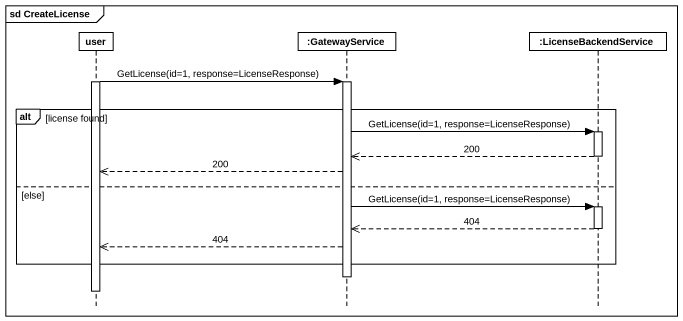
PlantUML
@startuml
mainframe sd CreateLicense
hide footbox
participant user #FFFFFF
participant ":GatewayService" as GatewayService #FFFFFF
participant ":LicenseBackendService" as LicenseBackendService #FFFFFF

activate user
user -> GatewayService : GetLicense(id=1, response=LicenseResponse)
activate GatewayService
alt license found
  GatewayService -> LicenseBackendService : GetLicense(id=1, response=LicenseResponse)
  activate LicenseBackendService
  LicenseBackendService -->> GatewayService : 200
  deactivate LicenseBackendService
  GatewayService -->> user : 200
else else
  GatewayService -> LicenseBackendService : GetLicense(id=1, response=LicenseResponse)
  activate LicenseBackendService
  LicenseBackendService -->> GatewayService : 404
  deactivate LicenseBackendService
  GatewayService -->> user : 404
end
deactivate GatewayService
deactivate user
@enduml
